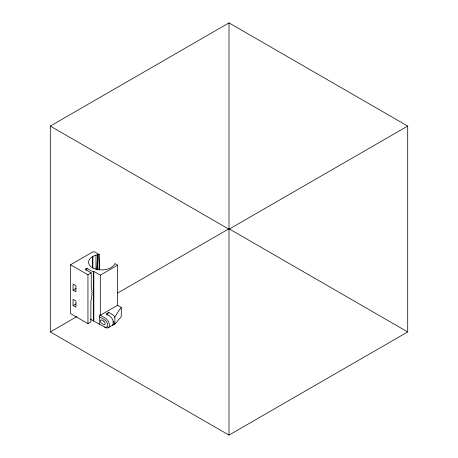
<?xml version="1.0" encoding="UTF-8"?>
<svg xmlns="http://www.w3.org/2000/svg" width="458" height="458" viewBox="0 0 458 458"><rect width="100%" height="100%" fill="white"/><g stroke="black" fill="none" stroke-linecap="round" stroke-linejoin="round"><path stroke-width="0.69" d="M99.317 254.596L94.629 251.889L92.848 251.889L70.572 264.753L70.572 313.621L87.947 323.651L90.89 321.951L90.89 300.923L91.692 298.856L91.692 295.547L92.132 294.775L91.692 294.002L92.132 292.685L91.692 291.362L92.132 290.08L91.692 289.822L91.692 286.508L91.245 285.878L91.245 272.876L85.005 269.275L86.791 268.251L92.132 271.336L93.827 271.388L100.313 275.132L100.313 315.259L117.603 305.28L117.603 265.153L114.889 263.585L113.71 265.64L111.202 267.632A13.356 7.712 0 0 1 89.716 265.514C85.24 259.554 94.033 254.579 99.317 254.596L99.317 269.888M92.487 267.815L92.699 256.52M97.085 269.842L97.491 254.877L97.039 269.859M99.117 269.825L99.317 264.884L98.487 254.717M113.115 321.957L113.189 321.104A5.668 3.275 60 0 0 109.422 315.883L106.05 313.936L108.723 312.39L112.096 314.343A5.668 3.275 60 0 1 114.866 317.234L114.866 323.451L112.559 325.209L113.252 324.087L113.252 321.367M114.866 317.234L117.506 312.585L121.278 307.398L117.603 305.28M106.794 315.138L108.723 312.39M107.991 327.865L115.473 323.491L121.278 316.655L121.278 307.398M50.3 126.07L229 22.9L407.7 126.07L407.7 331.93L229 435.1L50.3 331.93L50.3 126.07L229 229.24L407.7 126.07M70.572 264.753L87.947 274.783L91.245 272.876M73.068 290.16L75.919 291.809L75.919 285.74L73.068 284.092L73.068 290.16L76.022 288.46M100.313 275.132L117.603 265.153M73.068 305.595L75.919 307.244L75.919 300.963L73.068 299.32L73.068 305.595L76.16 303.809M50.3 331.93L76.887 316.575M117.7 293.017L229 228.76L407.7 331.93M99.621 324.115L99.621 314.852L105.409 318.201A5.668 3.275 60 0 1 109.422 325.146A5.668 3.275 60 0 1 105.409 327.459L90.352 319.174M114.317 324.195L114.861 323.921M113.115 322.438L114.866 323.451M99.621 316.913L104.521 319.741A4.408 2.548 60 0 1 107.636 325.146A4.408 2.548 60 0 1 104.521 326.943M92.877 256.423L92.877 268.462M229 22.9L229 228.76M229 229.24L229 435.1M97.743 254.825L97.743 269.699M95.997 255.221L95.997 269.39M93.827 271.388L93.827 320.772M93.38 271.646L93.38 320.926M87.947 274.783L87.947 323.651M86.791 268.251L86.791 270.375M103.674 321.155L101.894 320.125A2.078 1.202 60 0 0 100.422 320.978A2.078 1.202 60 0 0 101.894 323.525L103.674 324.55A2.078 1.202 60 0 0 105.145 323.703A2.078 1.202 60 0 0 103.674 321.155"/></g></svg>
